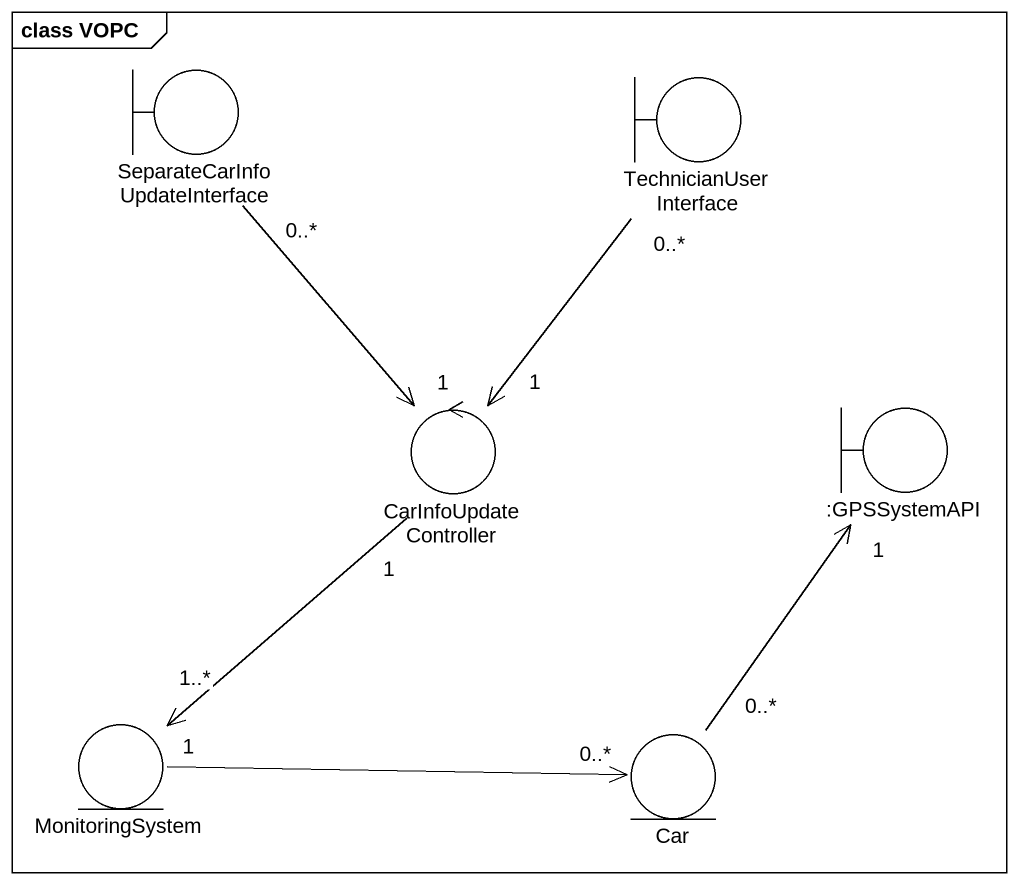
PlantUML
@startuml
mainframe class VOPC
boundary "SeparateCarInfoUpdateInterface" as SeparateCarInfoUpdateInterfa
boundary TechnicianUserInterface
control CarInfoUpdateController
boundary ":GPSSystemAPI" as GPSSystemAPI
entity MonitoringSystem
entity Car
SeparateCarInfoUpdateInterfa "0..*" --> "1" CarInfoUpdateController
TechnicianUserInterface "0..*" --> "1" CarInfoUpdateController
CarInfoUpdateController "1" --> "1..*" MonitoringSystem
MonitoringSystem "1" -right-> "0..*" Car
Car "0..*" -up-> "1" GPSSystemAPI
@enduml
